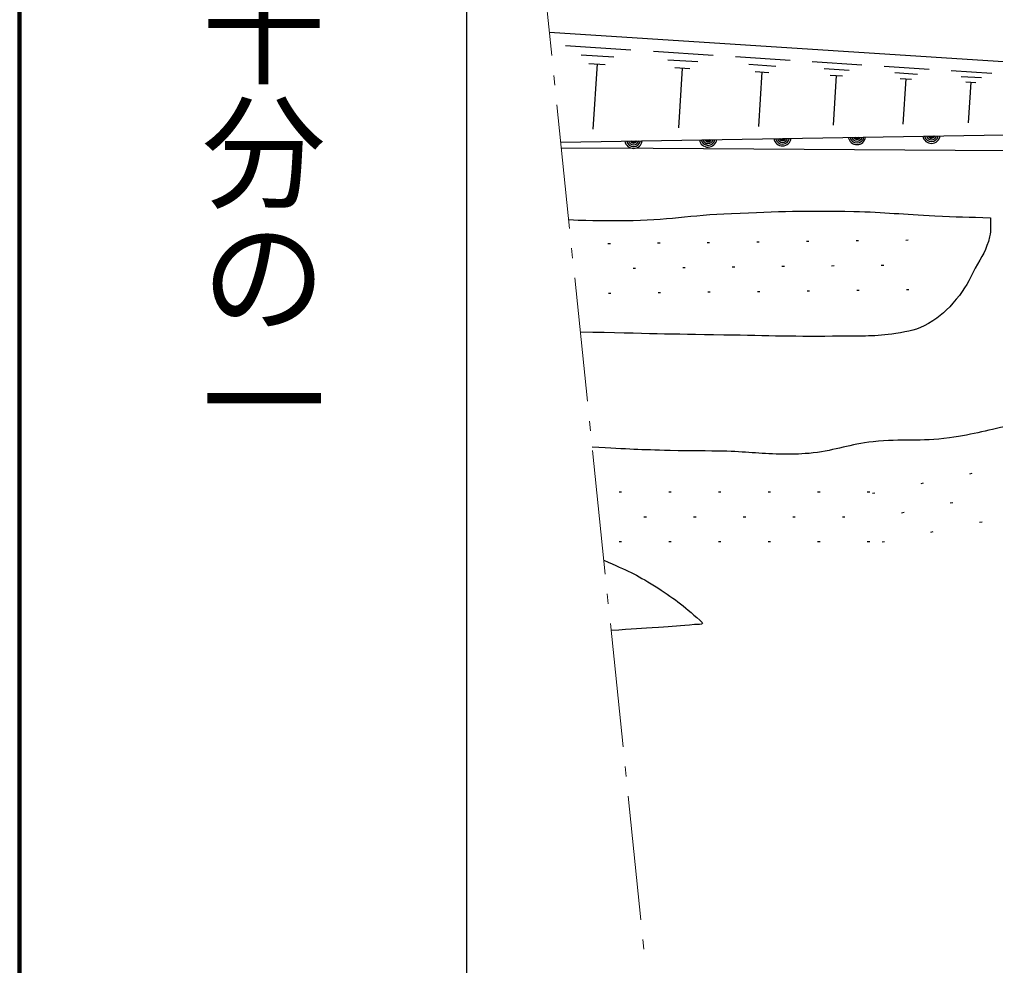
# Model space of a CAD drawing. Units: millimetres, scale not verified. Extents: x 40000 to 680000, y 20000 to 380000.
# Drawn here: x 40000 to 79315, y 240724 to 278839 of the extents above; entities that cross this region are included whole.
import ezdxf
from ezdxf.enums import TextEntityAlignment as Align

# ---------------------------------------------------------------- set-up
doc = ezdxf.new("R2010")
doc.units = ezdxf.units.MM
doc.header["$LTSCALE"] = 1000
for name, color, linetype, lineweight in [('M-BGD', 7, 'Continuous', 25), ('M-BMK-HTXT', 7, 'Continuous', 13), ('M-TTL', 2, 'Continuous', 140), ('M-TTL-BAND', 7, 'Continuous', 25)]:
    doc.layers.add(name, color=color, linetype=linetype, lineweight=lineweight)
doc.styles.add('@ＭＳ ゴシック', font='')
doc.styles.get('@ＭＳ ゴシック').set_extended_font_data('@MS Gothic')

msp = doc.modelspace()

# ---------------------------------------------------------------- linework, layer by layer
at = {"layer": 'M-BGD'}
for p, q in [((61993, 277791), (64623, 277620)), ((62629, 277420), (63944, 277334)), ((65534, 277561), (67940, 277405)), ((66116, 277221), (67319, 277143)), ((68843, 277346), (71039, 277203)), ((62936, 277070), (63594, 277027)), ((63265, 277048), (63094, 274418)), ((66397, 276901), (66998, 276862)), ((66698, 276882), (66541, 274475)), ((69374, 277036), (70472, 276965)), ((71936, 277145), (73936, 277015)), ((72420, 276863), (73420, 276798)), ((74826, 276957), (76644, 276839)), ((77528, 276782), (79174, 276675)), ((69631, 276744), (70180, 276708)), ((69906, 276726), (69763, 274529)), ((72653, 276596), (73154, 276564)), ((72904, 276580), (72774, 274579)), ((75266, 276701), (76175, 276642)), ((75478, 276459), (75933, 276429)), ((75705, 276444), (75587, 274626)), ((77926, 276549), (78749, 276496)), ((78118, 276330), (78530, 276303)), ((78324, 276317), (78217, 274670)), ((63702, 269811), (63802, 269813)), ((65702, 269835), (65802, 269837)), ((67701, 269859), (67801, 269861)), ((69701, 269883), (69801, 269885)), ((71701, 269907), (71801, 269909)), ((73701, 269931), (73801, 269933)), ((75701, 269955), (75801, 269957)), ((72713, 268919), (72813, 268921)), ((74713, 268943), (74813, 268945)), ((64714, 268823), (64814, 268825)), ((66714, 268847), (66814, 268849)), ((68713, 268871), (68813, 268873)), ((70713, 268895), (70813, 268897)), ((63726, 267812), (63826, 267813)), ((65726, 267836), (65826, 267837)), ((67725, 267860), (67825, 267861)), ((69725, 267884), (69825, 267885)), ((71725, 267908), (71825, 267909)), ((73725, 267932), (73825, 267933)), ((75725, 267956), (75825, 267957)), ((78278, 260540), (78376, 260560)), ((76318, 260145), (76416, 260165)), ((64152, 259803), (64252, 259803)), ((66152, 259803), (66252, 259803)), ((68152, 259803), (68252, 259803)), ((70152, 259803), (70252, 259803)), ((72152, 259803), (72252, 259803)), ((74152, 259803), (74252, 259803)), ((74357, 259749), (74455, 259769)), ((77496, 259362), (77594, 259382)), ((65152, 258803), (65252, 258803)), ((67152, 258803), (67252, 258803)), ((69152, 258803), (69252, 258803)), ((71152, 258803), (71252, 258803)), ((73152, 258803), (73252, 258803)), ((75535, 258967), (75633, 258986)), ((78674, 258580), (78772, 258600)), ((76713, 258184), (76811, 258204)), ((64152, 257803), (64252, 257803)), ((66152, 257803), (66252, 257803)), ((68152, 257803), (68252, 257803)), ((70152, 257803), (70252, 257803)), ((72152, 257803), (72252, 257803)), ((74152, 257803), (74252, 257803)), ((74753, 257789), (74851, 257808))]:
    msp.add_line(p, q, dxfattribs=at)
for points in [[(61343, 278335), (80674, 277078), (97999, 275489)], [(61801, 273898), (79670, 274196), (92447, 274508), (97999, 275489)], [(108589, 272601), (93301, 273235), (81751, 273531), (65531, 273643), (61826, 273656)]]:
    msp.add_lwpolyline(points, dxfattribs=at)
for centre, radius, start, end in [((70735, 274101), 354, 189.7544, 352.1596), ((70735, 274101), 283, 191.9785, 349.9356), ((70735, 274101), 212, 195.7248, 346.1893), ((70735, 274101), 142, 203.4365, 338.4775), ((70735, 274101), 100, 213.7542, 328.1599), ((73734, 274151), 354, 189.7544, 352.1596), ((73734, 274151), 283, 191.9785, 349.9356), ((73734, 274151), 212, 195.7248, 346.1893), ((73734, 274151), 142, 203.4365, 338.4775), ((73734, 274151), 100, 213.7542, 328.1599), ((76734, 274201), 354, 189.7544, 352.1596), ((76734, 274201), 283, 191.9785, 349.9356), ((76734, 274201), 212, 195.7248, 346.1893), ((76734, 274201), 142, 203.4365, 338.4775), ((76734, 274201), 100, 213.7542, 328.1599), ((64736, 274001), 354, 189.7544, 352.1596), ((64736, 274001), 283, 191.9785, 349.9356), ((64736, 274001), 212, 195.7248, 346.1893), ((64736, 274001), 142, 203.4365, 338.4775), ((64736, 274001), 100, 213.7542, 328.1599), ((67735, 274051), 354, 189.7544, 352.1596), ((67735, 274051), 283, 191.9785, 349.9356), ((67735, 274051), 212, 195.7248, 346.1893), ((67735, 274051), 142, 203.4365, 338.4775), ((67735, 274051), 100, 213.7542, 328.1599)]:
    msp.add_arc(centre, radius, start, end, dxfattribs=at)
for points, knots in [([(62123, 270776), (63212, 270730), (63522, 270732), (64419, 270740), (66086, 270754), (67012, 270960), (68678, 271028), (70600, 271106), (71680, 271146), (73604, 271105), (74881, 271078), (75594, 270988), (76870, 270929), (77745, 270889), (78236, 270880), (79112, 270849), (79112, 270849), (79112, 270849), (79112, 270849), (79101, 270586), (79151, 270372), (79080, 270081), (78952, 269553), (78763, 269292), (78503, 268816), (78229, 268313), (78104, 268004), (77735, 267567), (77360, 267123), (77113, 266886), (76614, 266590), (76153, 266317), (75831, 266272), (75301, 266190), (74447, 266057), (73955, 266090), (73091, 266078), (71247, 266051), (70213, 266099), (68368, 266126), (66111, 266159), (65397, 266178), (62590, 266246)], [0, 0, 0, 0, 1, 1, 1, 2, 2, 2, 3, 3, 3, 4, 4, 4, 5, 5, 5, 6, 6, 6, 7, 7, 7, 8, 8, 8, 9, 9, 9, 10, 10, 10, 11, 11, 11, 12, 12, 12, 13, 13, 13, 14, 14, 14, 14]), ([(106956, 264433), (106149, 264729), (105933, 264813), (105284, 265075), (104404, 265431), (103970, 265785), (103059, 266052), (101831, 266412), (101102, 266513), (99824, 266564), (98886, 266601), (98354, 266574), (97423, 266452), (96298, 266305), (95672, 266173), (94573, 265892), (93594, 265641), (93062, 265432), (92123, 265059), (91751, 264911), (91548, 264814), (91186, 264643), (90526, 264330), (90184, 264094), (89505, 263826), (89221, 263714), (89039, 263724), (88737, 263682), (87404, 263495), (86632, 263695), (85294, 263554), (84623, 263483), (84243, 263458), (83581, 263330), (82185, 263060), (81422, 262819), (80034, 262513), (79031, 262292), (78474, 262128), (77457, 261985), (76266, 261817), (75578, 261955), (74382, 261825), (73428, 261720), (72918, 261491), (71965, 261376), (71511, 261322), (71253, 261330), (70796, 261328), (69897, 261324), (69396, 261416), (68498, 261440), (67604, 261464), (67103, 261451), (66209, 261472), (64981, 261502), (64585, 261527), (63068, 261604)], [0, 0, 0, 0, 1, 1, 1, 2, 2, 2, 3, 3, 3, 4, 4, 4, 5, 5, 5, 6, 6, 6, 7, 7, 7, 8, 8, 8, 9, 9, 9, 10, 10, 10, 11, 11, 11, 12, 12, 12, 13, 13, 13, 14, 14, 14, 15, 15, 15, 16, 16, 16, 17, 17, 17, 18, 18, 18, 19, 19, 19, 19]), ([(63538, 257050), (64504, 256631), (64821, 256494), (65577, 256021), (66337, 255547), (66732, 255227), (67403, 254634), (67449, 254592), (67519, 254550), (67509, 254516), (67490, 254446), (67315, 254477), (67189, 254463), (66624, 254399), (66305, 254388), (65738, 254345), (64993, 254289), (64756, 254276), (63830, 254219)], [0, 0, 0, 0, 1, 1, 1, 2, 2, 2, 3, 3, 3, 4, 4, 4, 5, 5, 5, 6, 6, 6, 6])]:
    msp.add_open_spline(points, degree=3, knots=knots, dxfattribs=at)
at = {"layer": 'M-BMK-HTXT'}
for p, q in [((60870, 282924), (61441, 277384)), ((61523, 276588), (61564, 276190)), ((61646, 275395), (62159, 270421)), ((62241, 269625), (62282, 269227)), ((62364, 268432), (62877, 263458)), ((62959, 262662), (63000, 262264)), ((63082, 261469), (63595, 256495)), ((63677, 255699), (63718, 255301)), ((63800, 254505), (64313, 249532)), ((64395, 248736), (64436, 248338)), ((64518, 247542), (65031, 242569)), ((65113, 241773), (65154, 241375))]:
    msp.add_line(p, q, dxfattribs=at)
at = {"layer": 'M-TTL'}
msp.add_line((40000, 380000), (40000, 20000), dxfattribs=at)
at = {"layer": 'M-TTL-BAND'}
msp.add_line((58000, 370000), (58000, 20000), dxfattribs=at)

# ---------------------------------------------------------------- texts
at = {"layer": 'M-TTL-BAND', "style": '@ＭＳ ゴシック'}
msp.add_text('縮尺千分の一', height=3666, rotation=270, dxfattribs=at).set_placement((49777, 261030), align=Align.MIDDLE_RIGHT)

doc.saveas('drawing.dxf')
